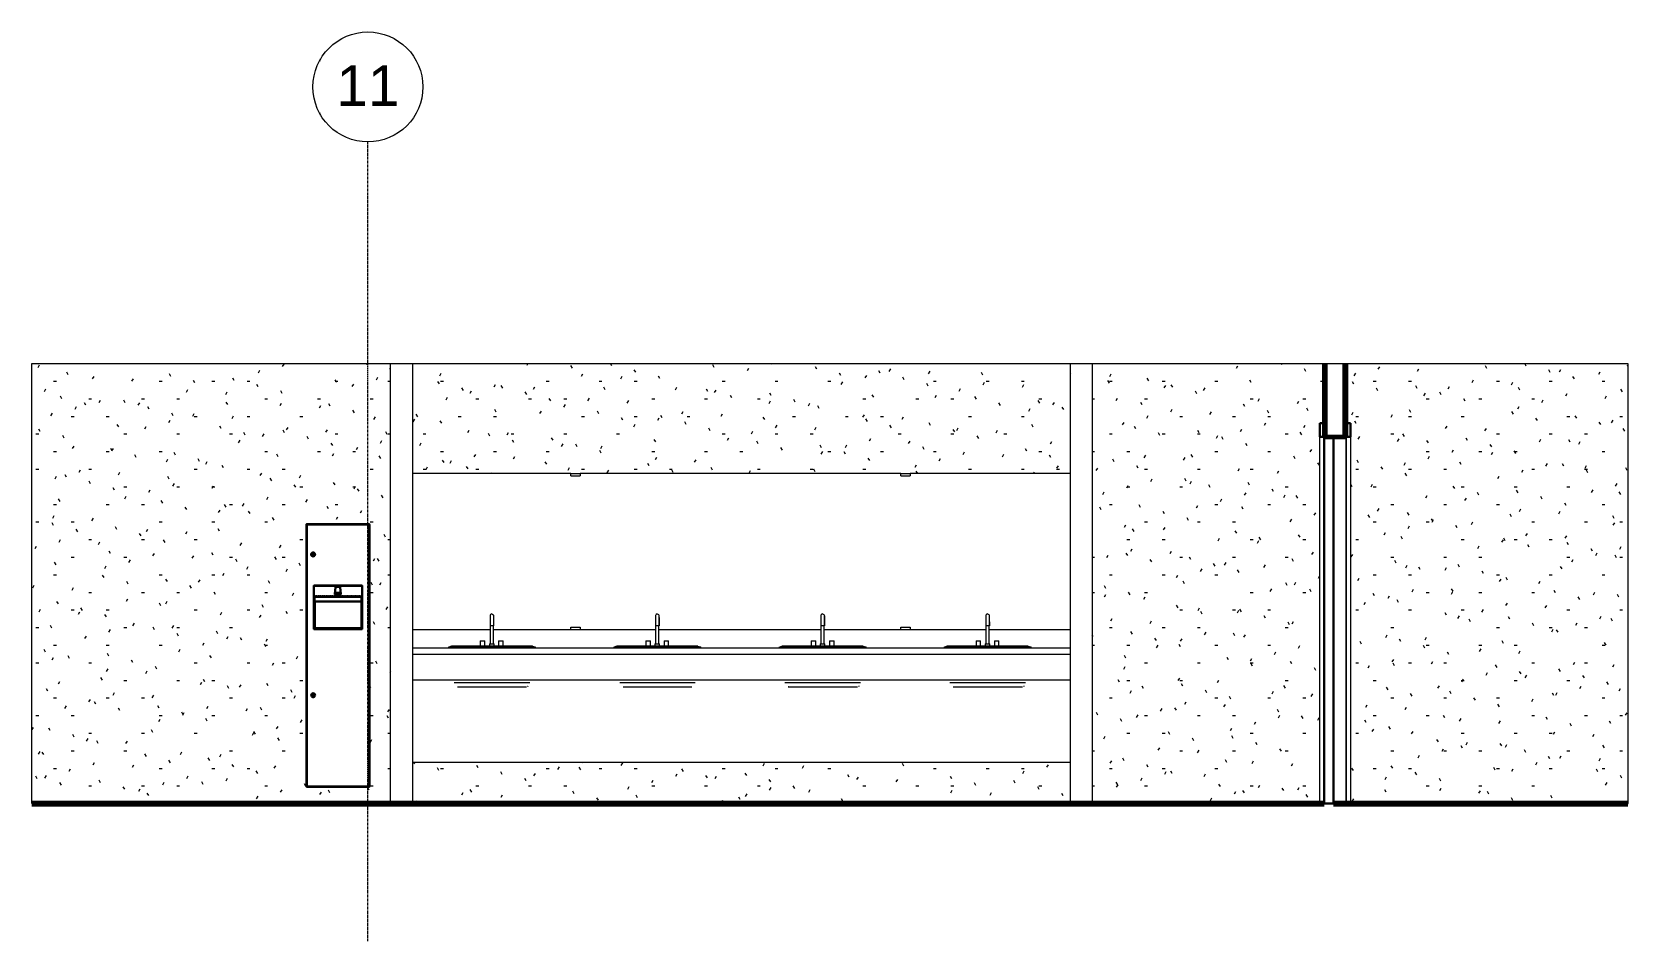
# Model space of a CAD drawing. Header units: inches. Extents: x -1667 to 6650, y -30 to 273.
# Drawn here: x 5499.9 to 5848.2, y -30 to 168.4 of the extents above; entities that cross this region are included whole.
import ezdxf

# ---------------------------------------------------------------- set-up
doc = ezdxf.new("R2010")
doc.units = ezdxf.units.IN
doc.header["$MEASUREMENT"] = 0
doc.linetypes.add('Grid Line 1_2_', pattern=[0.875, 0.5, -0.125, 0.125, -0.125])
for name, color, linetype, lineweight in [('A-CLNG', 13, 'Continuous', 18), ('A-DOOR', 31, 'Continuous', 18), ('A-DOOR-FRAM', 31, 'Continuous', 9), ('A-WALL', 113, 'Continuous', 18), ('A-WALL-PATT', 111, 'Continuous', 18), ('C-TOPO', 7, 'Continuous', 9), ('I-WALL', 2, 'Continuous', 18), ('P-SANR-FIXT', 6, 'Continuous', 9), ('Q-CASE', 31, 'Continuous', 9), ('Q-SPCQ', 91, 'Continuous', 9), ('S-GRID', 1, 'Continuous', 9), ('S-GRID-IDEN', 1, 'Continuous', 9)]:
    doc.layers.add(name, color=color, linetype=linetype, lineweight=lineweight)
doc.styles.add('Arial', font='arial.ttf', dxfattribs={"height": 8.851796})
pattern_1 = [(0, (-6629.785, 0), (15.36, 3.84), [0.634, -10.886, 0.634, -10.886, -61.44]), (0, (-6629.785, 0), (15.36, 3.84), [-23.04, 0.634, -22.406, 0.634, -10.886, -26.88]), (0, (-6629.785, 0), (15.36, 3.84), [-57.6, 0.634, -7.046, 0.634, -18.566]), (120, (-6624.025, 1.92), (-11.0055376, 11.3821502), [0.634, -10.886, 0.634, -10.886, -61.44]), (120, (-6624.025, 1.92), (-11.0055376, 11.3821502), [-23.04, 0.634, -22.406, 0.634, -10.886, -26.88]), (120, (-6624.025, 1.92), (-11.0055376, 11.3821502), [-57.6, 0.634, -7.046, 0.634, -18.566]), (240, (-6622.105, 9.6), (-4.3544624, -15.2221502), [0.634, -10.886, 0.634, -10.886, -61.44]), (240, (-6622.105, 9.6), (-4.3544624, -15.2221502), [-23.04, 0.634, -22.406, 0.634, -10.886, -26.88]), (240, (-6622.105, 9.6), (-4.3544624, -15.2221502), [-57.6, 0.634, -7.046, 0.634, -18.566])]

# ---------------------------------------------------------------- blocks, each defined once
blk = doc.blocks.new('Grid - Grid Head - Circle-50561-MEN - SOUTH ELEVATION')
at = {"layer": 'S-GRID-IDEN', "color": 7}
blk.add_circle((-1040.31, 156.37), 12, dxfattribs=at)
blk = doc.blocks.new('Open Source Metal Building_Exterior_rvt-18-MEN - SOUTH ELEVATION')
at = {"layer": 'C-TOPO'}
h = blk.add_hatch(dxfattribs=at)
h.set_pattern_fill('FP_36', color=256, style=0, pattern_type=2)
h.set_pattern_definition([(0, (-6629.785, 0), (12, 12), [12, -12]), (0, (-6629.785, 4.5), (12, 12), [12, -12]), (0, (-6629.785, 9), (12, 12), [12, -12]), (90, (-6628.285, 10.5), (-12, 12), [12, -12]), (90, (-6623.785, 10.5), (-12, 12), [12, -12]), (90, (-6619.285, 10.5), (-12, 12), [12, -12])])
h.paths.add_polyline_path([(-765.32, -0.01), (-765.32, 0), (-765.36, -0.01)], flags=0)
at = {"layer": 'C-TOPO', "color": 10, "lineweight": 80}
for p, q in [((-1113.61, 0), (-870.04, 0)), ((-870.04, 0), (-831.61, 0)), ((-829.61, 0), (-765.36, 0))]:
    blk.add_line(p, q, dxfattribs=at)
at = {"layer": 'C-TOPO'}
for p, q in [((-1113.61, 0), (-870.04, 0)), ((-870.04, 0), (-831.61, 0)), ((-829.61, 0), (-765.36, 0))]:
    blk.add_line(p, q, dxfattribs=at)
at = {"layer": 'S-GRID', "linetype": 'Grid Line 1_2_'}
blk.add_line((-1040.31, -30), (-1040.31, 144.38), dxfattribs=at)
at = {"layer": 'S-GRID-IDEN', "insert": (-1040.31, 161.09), "char_height": 8.852, "width": 16.416, "attachment_point": 2, "line_spacing_factor": 0.938532, "style": 'Arial', "bg_fill": 3, "box_fill_scale": 1.25, "bg_fill_color": 0, "bg_fill_transparency": 0}
blk.add_mtext('11', dxfattribs=at)
at = {"color": 130, "lineweight": 5}
blk.add_blockref('Grid - Grid Head - Circle-50561-MEN - SOUTH ELEVATION', (0, 0), dxfattribs=at)
blk = doc.blocks.new('Sink Vanity-Round - 19_ x 19_-595517-MEN - SOUTH ELEVATION')
at = {"layer": 'P-SANR-FIXT'}
for p, q in [((-1013.66, 38.81), (-1013.66, 34.86)), ((-1013.26, 38.81), (-1013.63, 38.81)), ((-1012.9, 38.81), (-1013.26, 38.81)), ((-1012.91, 34.86), (-1012.91, 38.81)), ((-1015.79, 35.5), (-1015.79, 34.38)), ((-1015.79, 35.5), (-1014.79, 35.5)), ((-1015.79, 35.5), (-1015.79, 35.5)), ((-1014.79, 34.37), (-1014.79, 35.5)), ((-1013.79, 34.86), (-1013.79, 34.37)), ((-1013.79, 34.86), (-1012.79, 34.86)), ((-1013.79, 34.86), (-1013.79, 34.86)), ((-1012.79, 34.37), (-1012.79, 34.86)), ((-1011.79, 35.5), (-1011.79, 34.37)), ((-1011.79, 35.5), (-1010.79, 35.5)), ((-1011.79, 35.5), (-1011.79, 35.5)), ((-1010.79, 34.38), (-1010.79, 35.5)), ((-1022.75, 34.16), (-1022.75, 34)), ((-1022.75, 34.16), (-1013.2, 34.16)), ((-1013.2, 34.37), (-1015.14, 34.37)), ((-1014.79, 34.38), (-1013.79, 34.38)), ((-1011.27, 34.37), (-1013.2, 34.37)), ((-1013.2, 34.16), (-1003.75, 34.16)), ((-1012.79, 34.38), (-1011.79, 34.38)), ((-1003.75, 34), (-1003.75, 34.16)), ((-1013.21, 26.33), (-1021.5, 26.33)), ((-1005.01, 26.33), (-1013.21, 26.33))]:
    blk.add_line(p, q, dxfattribs=at)
at = {"layer": 'P-SANR-FIXT', "flags": 128}
for points in [[(-1013.28, 41.37), (-1013.53, 41.27), (-1013.62, 41.14), (-1013.65, 41.05), (-1013.65, 41), (-1013.66, 40.95), (-1013.66, 40.82), (-1013.66, 40.54), (-1013.66, 40.06), (-1013.66, 39.37), (-1013.66, 38.81)], [(-1013.65, 40.96), (-1013.65, 40.93), (-1013.65, 40.82), (-1013.65, 40.56), (-1013.64, 40.1), (-1013.64, 39.43), (-1013.64, 38.81)], [(-1013.28, 41.37), (-1013.02, 41.27), (-1012.93, 41.14), (-1012.91, 41.05), (-1012.9, 41), (-1012.9, 40.95), (-1012.9, 40.82), (-1012.89, 40.54), (-1012.89, 40.06), (-1012.89, 39.37), (-1012.89, 38.81)], [(-1012.9, 40.96), (-1012.91, 40.93), (-1012.91, 40.82), (-1012.91, 40.56), (-1012.91, 40.1), (-1012.91, 39.43), (-1012.91, 38.81)], [(-1022.75, 34.16), (-1022.21, 34.38), (-1022.08, 34.38)], [(-1013.2, 34.38), (-1014.89, 34.38), (-1016.51, 34.38), (-1018.02, 34.38), (-1019.35, 34.38), (-1020.46, 34.38), (-1021.3, 34.38), (-1021.85, 34.38), (-1022.08, 34.38), (-1022.08, 34.38)], [(-1022.08, 34.38), (-1021.92, 34.38), (-1021.44, 34.38), (-1020.66, 34.38), (-1019.61, 34.38), (-1018.32, 34.38), (-1016.84, 34.38), (-1015.79, 34.38)], [(-1004.42, 34.38), (-1004.59, 34.38), (-1005.07, 34.38), (-1005.85, 34.38), (-1006.9, 34.38), (-1008.19, 34.38), (-1009.66, 34.38), (-1011.27, 34.38), (-1012.95, 34.38), (-1013.2, 34.38)], [(-1010.79, 34.38), (-1009.99, 34.38), (-1008.49, 34.38), (-1007.16, 34.38), (-1006.05, 34.38), (-1005.21, 34.38), (-1004.66, 34.38), (-1004.43, 34.38), (-1004.42, 34.38)], [(-1004.42, 34.38), (-1003.86, 34.23), (-1003.75, 34.16)], [(-1020.75, 25.5), (-1020.66, 25.5), (-1020.18, 25.5), (-1019.41, 25.5), (-1018.37, 25.5), (-1017.11, 25.5), (-1015.68, 25.5), (-1014.16, 25.5), (-1013.21, 25.5)], [(-1013.21, 25.5), (-1011.65, 25.5), (-1010.16, 25.5), (-1008.81, 25.5), (-1007.64, 25.5), (-1006.72, 25.5), (-1006.07, 25.5), (-1005.73, 25.5), (-1005.68, 25.5)], [(-1005.31, 25.62), (-1005.42, 25.54), (-1005.45, 25.54)]]:
    blk.add_lwpolyline(points, dxfattribs=at)
blk = doc.blocks.new('Sink Vanity-Round - 19_ x 19_-V44-MEN - SOUTH ELEVATION')
at = {"layer": 'P-SANR-FIXT'}
for p, q in [((-977.55, 38.81), (-977.55, 34.86)), ((-977.15, 38.81), (-977.52, 38.81)), ((-976.79, 38.81), (-977.15, 38.81)), ((-976.8, 34.86), (-976.8, 38.81)), ((-979.68, 35.5), (-979.68, 34.38)), ((-979.68, 35.5), (-978.68, 35.5)), ((-979.68, 35.5), (-979.68, 35.5)), ((-978.68, 34.37), (-978.68, 35.5)), ((-977.68, 34.86), (-977.68, 34.37)), ((-977.68, 34.86), (-976.68, 34.86)), ((-977.68, 34.86), (-977.68, 34.86)), ((-976.68, 34.37), (-976.68, 34.86)), ((-975.68, 35.5), (-975.68, 34.37)), ((-975.68, 35.5), (-974.68, 35.5)), ((-975.68, 35.5), (-975.68, 35.5)), ((-974.68, 34.38), (-974.68, 35.5)), ((-986.64, 34.16), (-986.64, 34)), ((-986.64, 34.16), (-977.09, 34.16)), ((-977.09, 34.37), (-979.03, 34.37)), ((-978.68, 34.38), (-977.68, 34.38)), ((-975.16, 34.37), (-977.09, 34.37)), ((-977.09, 34.16), (-967.64, 34.16)), ((-976.68, 34.38), (-975.68, 34.38)), ((-967.64, 34), (-967.64, 34.16)), ((-977.09, 26.33), (-985.35, 26.33)), ((-968.93, 26.33), (-977.09, 26.33))]:
    blk.add_line(p, q, dxfattribs=at)
at = {"layer": 'P-SANR-FIXT', "flags": 128}
for points in [[(-977.17, 41.37), (-977.42, 41.27), (-977.51, 41.14), (-977.54, 41.05), (-977.54, 41), (-977.54, 40.95), (-977.55, 40.82), (-977.55, 40.54), (-977.55, 40.06), (-977.55, 39.37), (-977.55, 38.81)], [(-977.54, 40.96), (-977.54, 40.93), (-977.54, 40.82), (-977.53, 40.56), (-977.53, 40.1), (-977.53, 39.43), (-977.53, 38.81)], [(-977.17, 41.37), (-976.91, 41.27), (-976.82, 41.14), (-976.8, 41.05), (-976.79, 41), (-976.79, 40.95), (-976.79, 40.82), (-976.78, 40.54), (-976.78, 40.06), (-976.78, 39.37), (-976.78, 38.81)], [(-976.79, 40.96), (-976.79, 40.93), (-976.8, 40.82), (-976.8, 40.56), (-976.8, 40.1), (-976.8, 39.43), (-976.8, 38.81)], [(-986.64, 34.16), (-986.1, 34.38), (-985.97, 34.38)], [(-977.09, 34.38), (-978.78, 34.38), (-980.4, 34.38), (-981.91, 34.38), (-983.24, 34.38), (-984.35, 34.38), (-985.19, 34.38), (-985.73, 34.38), (-985.96, 34.38), (-985.97, 34.38)], [(-985.97, 34.38), (-985.81, 34.38), (-985.33, 34.38), (-984.55, 34.38), (-983.49, 34.38), (-982.21, 34.38), (-980.73, 34.38), (-979.68, 34.38)], [(-968.31, 34.38), (-968.48, 34.38), (-968.96, 34.38), (-969.74, 34.38), (-970.79, 34.38), (-972.08, 34.38), (-973.55, 34.38), (-975.16, 34.38), (-976.83, 34.38), (-977.09, 34.38)], [(-974.68, 34.38), (-973.88, 34.38), (-972.38, 34.38), (-971.04, 34.38), (-969.94, 34.38), (-969.1, 34.38), (-968.55, 34.38), (-968.32, 34.38), (-968.31, 34.38)], [(-968.31, 34.38), (-967.74, 34.23), (-967.64, 34.16)], [(-984.63, 25.5), (-984.55, 25.5), (-984.07, 25.5), (-983.3, 25.5), (-982.26, 25.5), (-981, 25.5), (-979.57, 25.5), (-978.04, 25.5), (-977.1, 25.5)], [(-977.1, 25.5), (-975.54, 25.5), (-974.05, 25.5), (-972.7, 25.5), (-971.53, 25.5), (-970.6, 25.5), (-969.96, 25.5), (-969.62, 25.5), (-969.59, 25.5)]]:
    blk.add_lwpolyline(points, dxfattribs=at)
blk = doc.blocks.new('Sink Vanity-Round - 19_ x 19_-V45-MEN - SOUTH ELEVATION')
at = {"layer": 'P-SANR-FIXT'}
for p, q in [((-941.48, 38.81), (-941.48, 34.86)), ((-941.08, 38.81), (-941.44, 38.81)), ((-940.71, 38.81), (-941.08, 38.81)), ((-940.73, 34.86), (-940.73, 38.81)), ((-943.6, 35.5), (-943.6, 34.38)), ((-943.6, 35.5), (-942.6, 35.5)), ((-943.6, 35.5), (-943.6, 35.5)), ((-942.6, 34.37), (-942.6, 35.5)), ((-941.6, 34.86), (-941.6, 34.37)), ((-941.6, 34.86), (-940.6, 34.86)), ((-941.6, 34.86), (-941.6, 34.86)), ((-940.6, 34.37), (-940.6, 34.86)), ((-939.6, 35.5), (-939.6, 34.37)), ((-939.6, 35.5), (-938.6, 35.5)), ((-939.6, 35.5), (-939.6, 35.5)), ((-938.6, 34.38), (-938.6, 35.5)), ((-950.57, 34.16), (-950.57, 34)), ((-950.57, 34.16), (-941.01, 34.16)), ((-941.02, 34.37), (-942.95, 34.37)), ((-942.6, 34.38), (-941.6, 34.38)), ((-939.09, 34.37), (-941.02, 34.37)), ((-941.01, 34.16), (-931.57, 34.16)), ((-940.6, 34.38), (-939.6, 34.38)), ((-931.57, 34), (-931.57, 34.16)), ((-941.02, 26.33), (-949.32, 26.33)), ((-948.56, 25.5), (-948.59, 25.5)), ((-932.81, 26.33), (-941.02, 26.33))]:
    blk.add_line(p, q, dxfattribs=at)
at = {"layer": 'P-SANR-FIXT', "flags": 128}
for points in [[(-941.09, 41.37), (-941.35, 41.27), (-941.44, 41.14), (-941.46, 41.05), (-941.47, 41), (-941.47, 40.95), (-941.47, 40.82), (-941.47, 40.54), (-941.48, 40.06), (-941.48, 39.37), (-941.48, 38.81)], [(-941.46, 40.96), (-941.46, 40.93), (-941.46, 40.82), (-941.46, 40.56), (-941.46, 40.1), (-941.45, 39.43), (-941.45, 38.81)], [(-941.09, 41.37), (-940.84, 41.27), (-940.74, 41.14), (-940.72, 41.05), (-940.71, 41), (-940.71, 40.95), (-940.71, 40.82), (-940.71, 40.54), (-940.71, 40.06), (-940.7, 39.37), (-940.7, 38.81)], [(-940.72, 40.96), (-940.72, 40.93), (-940.72, 40.82), (-940.72, 40.56), (-940.73, 40.1), (-940.73, 39.43), (-940.73, 38.81)], [(-950.57, 34.16), (-950.02, 34.38), (-949.9, 34.38)], [(-941.02, 34.38), (-942.7, 34.38), (-944.33, 34.38), (-945.83, 34.38), (-947.16, 34.38), (-948.27, 34.38), (-949.11, 34.38), (-949.66, 34.38), (-949.89, 34.38), (-949.9, 34.38)], [(-949.9, 34.38), (-949.73, 34.38), (-949.25, 34.38), (-948.47, 34.38), (-947.42, 34.38), (-946.13, 34.38), (-944.66, 34.38), (-943.6, 34.38)], [(-932.24, 34.38), (-932.4, 34.38), (-932.88, 34.38), (-933.66, 34.38), (-934.72, 34.38), (-936, 34.38), (-937.48, 34.38), (-939.08, 34.38), (-940.76, 34.38), (-941.02, 34.38)], [(-938.6, 34.38), (-937.81, 34.38), (-936.3, 34.38), (-934.97, 34.38), (-933.86, 34.38), (-933.02, 34.38), (-932.48, 34.38), (-932.24, 34.38), (-932.24, 34.38)], [(-932.24, 34.38), (-931.67, 34.23), (-931.57, 34.16)], [(-948.57, 25.5), (-948.48, 25.5), (-948, 25.5), (-947.22, 25.5), (-946.18, 25.5), (-944.92, 25.5), (-943.5, 25.5), (-941.97, 25.5), (-941.02, 25.5)], [(-941.02, 25.5), (-939.47, 25.5), (-937.98, 25.5), (-936.62, 25.5), (-935.45, 25.5), (-934.53, 25.5), (-933.88, 25.5), (-933.55, 25.5), (-933.5, 25.5)], [(-933.09, 25.65), (-933.23, 25.54), (-933.27, 25.54)]]:
    blk.add_lwpolyline(points, dxfattribs=at)
blk = doc.blocks.new('Sink Vanity-Round - 19_ x 19_-V46-MEN - SOUTH ELEVATION')
at = {"layer": 'P-SANR-FIXT'}
for p, q in [((-905.48, 38.81), (-905.48, 34.86)), ((-905.08, 38.81), (-905.44, 38.81)), ((-904.71, 38.81), (-905.08, 38.81)), ((-904.73, 34.86), (-904.73, 38.81)), ((-907.6, 35.5), (-907.6, 34.38)), ((-907.6, 35.5), (-906.6, 35.5)), ((-907.6, 35.5), (-907.6, 35.5)), ((-906.6, 34.37), (-906.6, 35.5)), ((-905.6, 34.86), (-905.6, 34.37)), ((-905.6, 34.86), (-904.6, 34.86)), ((-905.6, 34.86), (-905.6, 34.86)), ((-904.6, 34.37), (-904.6, 34.86)), ((-903.6, 35.5), (-903.6, 34.37)), ((-903.6, 35.5), (-902.6, 35.5)), ((-903.6, 35.5), (-903.6, 35.5)), ((-902.6, 34.38), (-902.6, 35.5)), ((-914.57, 34.16), (-914.57, 34)), ((-914.57, 34.16), (-905.01, 34.16)), ((-905.02, 34.37), (-906.95, 34.37)), ((-906.6, 34.38), (-905.6, 34.38)), ((-903.09, 34.37), (-905.02, 34.37)), ((-905.01, 34.16), (-895.57, 34.16)), ((-904.6, 34.38), (-903.6, 34.38)), ((-895.57, 34), (-895.57, 34.16)), ((-905.02, 26.33), (-913.31, 26.33)), ((-896.82, 26.33), (-905.02, 26.33))]:
    blk.add_line(p, q, dxfattribs=at)
at = {"layer": 'P-SANR-FIXT', "flags": 128}
for points in [[(-905.09, 41.37), (-905.35, 41.27), (-905.44, 41.14), (-905.46, 41.05), (-905.47, 41), (-905.47, 40.95), (-905.47, 40.82), (-905.47, 40.54), (-905.48, 40.06), (-905.48, 39.37), (-905.48, 38.81)], [(-905.46, 40.96), (-905.46, 40.93), (-905.46, 40.82), (-905.46, 40.56), (-905.46, 40.1), (-905.45, 39.43), (-905.45, 38.81)], [(-905.09, 41.37), (-904.83, 41.27), (-904.74, 41.14), (-904.72, 41.05), (-904.71, 41), (-904.71, 40.95), (-904.71, 40.82), (-904.71, 40.54), (-904.71, 40.06), (-904.7, 39.37), (-904.7, 38.81)], [(-904.72, 40.96), (-904.72, 40.93), (-904.72, 40.82), (-904.72, 40.56), (-904.73, 40.1), (-904.73, 39.43), (-904.73, 38.81)], [(-914.57, 34.16), (-914.02, 34.38), (-913.9, 34.38)], [(-905.02, 34.38), (-906.7, 34.38), (-908.33, 34.38), (-909.83, 34.38), (-911.16, 34.38), (-912.27, 34.38), (-913.11, 34.38), (-913.66, 34.38), (-913.89, 34.38), (-913.9, 34.38)], [(-913.9, 34.38), (-913.73, 34.38), (-913.25, 34.38), (-912.47, 34.38), (-911.42, 34.38), (-910.13, 34.38), (-908.66, 34.38), (-907.6, 34.38)], [(-896.24, 34.38), (-896.4, 34.38), (-896.88, 34.38), (-897.66, 34.38), (-898.72, 34.38), (-900, 34.38), (-901.48, 34.38), (-903.08, 34.38), (-904.76, 34.38), (-905.02, 34.38)], [(-902.6, 34.38), (-901.81, 34.38), (-900.3, 34.38), (-898.97, 34.38), (-897.86, 34.38), (-897.02, 34.38), (-896.47, 34.38), (-896.24, 34.38), (-896.24, 34.38)], [(-896.24, 34.38), (-895.67, 34.23), (-895.57, 34.16)], [(-912.57, 25.5), (-912.48, 25.5), (-912, 25.5), (-911.22, 25.5), (-910.18, 25.5), (-908.92, 25.5), (-907.5, 25.5), (-905.97, 25.5), (-905.02, 25.5)], [(-905.02, 25.5), (-903.47, 25.5), (-901.98, 25.5), (-900.62, 25.5), (-899.45, 25.5), (-898.53, 25.5), (-897.88, 25.5), (-897.54, 25.5), (-897.5, 25.5)], [(-897.12, 25.63), (-897.23, 25.54), (-897.26, 25.54)]]:
    blk.add_lwpolyline(points, dxfattribs=at)
blk = doc.blocks.new('Bradley-Washroom_Accessories-Mirrors-747_Standard - 60_ x 36_ _ BradEX 2-663032-MEN - SOUTH ELEVATION')
at = {"layer": 'Q-SPCQ'}
for p, q in [((-996.01, 72), (-1030.61, 72)), ((-996.01, 71.5), (-996.01, 72.03)), ((-996.01, 72.03), (-994.01, 72.03)), ((-996.01, 71.5), (-994.01, 71.5)), ((-994.01, 72.03), (-994.01, 71.5)), ((-924.01, 72), (-994.01, 72)), ((-924.01, 71.5), (-924.01, 72.03)), ((-924.01, 72.03), (-922.01, 72.03)), ((-924.01, 71.5), (-922.01, 71.5)), ((-922.01, 72.03), (-922.01, 71.5)), ((-887.01, 72), (-922.01, 72)), ((-996.01, 38), (-996.01, 38.5)), ((-996.01, 38.5), (-994.01, 38.5)), ((-994.01, 38.5), (-994.01, 38)), ((-924.01, 38), (-924.01, 38.5)), ((-924.01, 38.5), (-922.01, 38.5)), ((-922.01, 38.5), (-922.01, 38))]:
    blk.add_line(p, q, dxfattribs=at)
blk = doc.blocks.new('Dispenser_Disposal-Paper-Frost_Products_LTD_-Recessed-400A - Steel-Stainless-664721-MEN - SOUTH ELEVATION')
at = {"layer": 'Q-SPCQ', "lineweight": 30}
for p, q in [((-1053.66, 60.91), (-1053.73, 60.91)), ((-1053.73, 60.91), (-1053.73, 3.71)), ((-1053.66, 60.99), (-1053.66, 60.91)), ((-1040.06, 60.99), (-1053.66, 60.99)), ((-1053.66, 3.71), (-1053.66, 60.91)), ((-1053.66, 60.91), (-1040.06, 60.91)), ((-1040.06, 60.91), (-1040.06, 60.99)), ((-1040.06, 60.91), (-1040.06, 3.71)), ((-1039.98, 60.91), (-1040.06, 60.91)), ((-1039.98, 3.71), (-1039.98, 60.91)), ((-1052.52, 54.4), (-1052.52, 54.32)), ((-1052.22, 54.4), (-1052.52, 54.4)), ((-1052.52, 54.32), (-1052.22, 54.32)), ((-1052.22, 54.32), (-1052.22, 54.4)), ((-1052.12, 47.53), (-1052.12, 38.09)), ((-1041.59, 47.53), (-1052.12, 47.53)), ((-1041.59, 47.51), (-1052.12, 47.51)), ((-1052.12, 45.25), (-1052.06, 45.32)), ((-1052.06, 45.32), (-1052, 45.25)), ((-1041.62, 47.59), (-1052.05, 47.59)), ((-1052, 45.25), (-1051.94, 45.32)), ((-1051.94, 45.32), (-1051.87, 45.25)), ((-1051.87, 45.25), (-1051.81, 45.32)), ((-1051.81, 45.32), (-1051.75, 45.25)), ((-1051.75, 45.25), (-1051.69, 45.32)), ((-1051.69, 45.32), (-1051.62, 45.25)), ((-1051.62, 45.25), (-1051.56, 45.32)), ((-1051.56, 45.32), (-1051.5, 45.25)), ((-1051.5, 45.25), (-1051.43, 45.32)), ((-1051.43, 45.32), (-1051.37, 45.25)), ((-1051.37, 45.25), (-1051.31, 45.32)), ((-1051.31, 45.32), (-1051.25, 45.25)), ((-1051.25, 45.25), (-1051.19, 45.32)), ((-1051.19, 45.32), (-1051.12, 45.25)), ((-1051.12, 45.25), (-1051.06, 45.32)), ((-1051.06, 45.32), (-1051, 45.25)), ((-1051, 45.25), (-1050.93, 45.32)), ((-1050.93, 45.32), (-1050.87, 45.25)), ((-1050.87, 45.25), (-1050.81, 45.32)), ((-1050.81, 45.32), (-1050.75, 45.25)), ((-1050.75, 45.25), (-1050.69, 45.32)), ((-1050.69, 45.32), (-1050.62, 45.25)), ((-1050.62, 45.25), (-1050.56, 45.32)), ((-1050.56, 45.32), (-1050.49, 45.25)), ((-1050.49, 45.25), (-1050.43, 45.32)), ((-1050.43, 45.32), (-1050.37, 45.25)), ((-1050.37, 45.25), (-1050.31, 45.32)), ((-1050.31, 45.32), (-1050.25, 45.25)), ((-1050.25, 45.25), (-1050.19, 45.32)), ((-1050.19, 45.32), (-1050.12, 45.25)), ((-1050.12, 45.25), (-1050.06, 45.32)), ((-1050.06, 45.32), (-1050, 45.25)), ((-1050, 45.25), (-1049.93, 45.32)), ((-1049.93, 45.32), (-1049.87, 45.25)), ((-1049.87, 45.25), (-1049.81, 45.32)), ((-1049.81, 45.32), (-1049.75, 45.25)), ((-1049.75, 45.25), (-1049.69, 45.32)), ((-1049.69, 45.32), (-1049.62, 45.25)), ((-1049.62, 45.25), (-1049.56, 45.32)), ((-1049.56, 45.32), (-1049.49, 45.25)), ((-1049.49, 45.25), (-1049.43, 45.32)), ((-1049.43, 45.32), (-1049.37, 45.25)), ((-1049.37, 45.25), (-1049.31, 45.32)), ((-1049.31, 45.32), (-1049.25, 45.25)), ((-1049.25, 45.25), (-1049.19, 45.32)), ((-1049.19, 45.32), (-1049.12, 45.25)), ((-1049.12, 45.25), (-1049.06, 45.32)), ((-1049.06, 45.32), (-1048.99, 45.25)), ((-1048.99, 45.25), (-1048.93, 45.32)), ((-1048.93, 45.32), (-1048.87, 45.25)), ((-1048.87, 45.25), (-1048.81, 45.32)), ((-1048.81, 45.32), (-1048.75, 45.25)), ((-1048.75, 45.25), (-1048.69, 45.32)), ((-1048.69, 45.32), (-1048.62, 45.25)), ((-1048.62, 45.25), (-1048.56, 45.32)), ((-1048.56, 45.32), (-1048.49, 45.26)), ((-1048.49, 45.26), (-1048.43, 45.32)), ((-1048.43, 45.32), (-1048.37, 45.26)), ((-1048.37, 45.26), (-1048.31, 45.32)), ((-1048.31, 45.32), (-1048.25, 45.26)), ((-1048.25, 45.26), (-1048.18, 45.32)), ((-1048.18, 45.32), (-1048.12, 45.25)), ((-1048.12, 45.25), (-1048.06, 45.32)), ((-1048.06, 45.32), (-1048, 45.25)), ((-1048, 45.25), (-1047.93, 45.32)), ((-1047.93, 45.32), (-1047.87, 45.25)), ((-1047.87, 45.25), (-1047.81, 45.32)), ((-1047.81, 45.32), (-1047.75, 45.25)), ((-1047.75, 45.25), (-1047.69, 45.32)), ((-1047.69, 45.32), (-1047.62, 45.25)), ((-1047.62, 45.25), (-1047.56, 45.32)), ((-1047.56, 45.32), (-1047.49, 45.25)), ((-1047.4, 47.19), (-1047.51, 45.69)), ((-1047.49, 46.02), (-1046.25, 46.02)), ((-1047.49, 45.25), (-1047.43, 45.32)), ((-1047.43, 45.32), (-1047.37, 45.25)), ((-1046.33, 45.58), (-1047.41, 45.58)), ((-1047.37, 45.25), (-1047.31, 45.32)), ((-1047.31, 45.32), (-1047.25, 45.25)), ((-1047.3, 47.28), (-1046.44, 47.28)), ((-1047.25, 45.25), (-1047.19, 45.32)), ((-1047.19, 45.32), (-1047.12, 45.25)), ((-1047.12, 45.25), (-1047.06, 45.32)), ((-1047.06, 45.32), (-1046.99, 45.25)), ((-1046.99, 45.25), (-1046.93, 45.32)), ((-1046.93, 45.32), (-1046.87, 45.25)), ((-1046.87, 45.25), (-1046.81, 45.32)), ((-1046.81, 45.32), (-1046.75, 45.25)), ((-1046.75, 45.25), (-1046.69, 45.32)), ((-1046.69, 45.32), (-1046.62, 45.25)), ((-1046.62, 45.25), (-1046.56, 45.32)), ((-1046.56, 45.32), (-1046.49, 45.26)), ((-1046.49, 45.26), (-1046.43, 45.32)), ((-1046.43, 45.32), (-1046.37, 45.26)), ((-1046.37, 45.26), (-1046.31, 45.32)), ((-1046.34, 47.19), (-1046.23, 45.69)), ((-1046.31, 45.32), (-1046.25, 45.26)), ((-1046.25, 45.26), (-1046.18, 45.32)), ((-1046.18, 45.32), (-1046.12, 45.25)), ((-1046.12, 45.25), (-1046.06, 45.32)), ((-1046.06, 45.32), (-1045.99, 45.25)), ((-1045.99, 45.25), (-1045.93, 45.32)), ((-1045.93, 45.32), (-1045.87, 45.25)), ((-1045.87, 45.25), (-1045.81, 45.32)), ((-1045.81, 45.32), (-1045.75, 45.25)), ((-1045.75, 45.25), (-1045.69, 45.32)), ((-1045.69, 45.32), (-1045.62, 45.25)), ((-1045.62, 45.25), (-1045.56, 45.32)), ((-1045.56, 45.32), (-1045.49, 45.26)), ((-1045.49, 45.26), (-1045.43, 45.32)), ((-1045.43, 45.32), (-1045.37, 45.26)), ((-1045.37, 45.26), (-1045.31, 45.32)), ((-1045.31, 45.32), (-1045.25, 45.26)), ((-1045.25, 45.26), (-1045.18, 45.32)), ((-1045.18, 45.32), (-1045.12, 45.26)), ((-1045.12, 45.26), (-1045.06, 45.32)), ((-1045.06, 45.32), (-1044.99, 45.26)), ((-1044.99, 45.26), (-1044.93, 45.32)), ((-1044.93, 45.32), (-1044.87, 45.26)), ((-1044.87, 45.26), (-1044.81, 45.32)), ((-1044.81, 45.32), (-1044.75, 45.26)), ((-1044.75, 45.26), (-1044.68, 45.32)), ((-1044.68, 45.32), (-1044.62, 45.26)), ((-1044.62, 45.26), (-1044.56, 45.32)), ((-1044.56, 45.32), (-1044.49, 45.26)), ((-1044.49, 45.26), (-1044.43, 45.32)), ((-1044.43, 45.32), (-1044.37, 45.26)), ((-1044.37, 45.26), (-1044.31, 45.32)), ((-1044.31, 45.32), (-1044.24, 45.26)), ((-1044.24, 45.26), (-1044.18, 45.32)), ((-1044.18, 45.32), (-1044.12, 45.26)), ((-1044.12, 45.26), (-1044.06, 45.32)), ((-1044.06, 45.32), (-1043.99, 45.25)), ((-1043.99, 45.25), (-1043.93, 45.32)), ((-1043.93, 45.32), (-1043.87, 45.25)), ((-1043.87, 45.25), (-1043.81, 45.32)), ((-1043.81, 45.32), (-1043.74, 45.25)), ((-1043.74, 45.25), (-1043.69, 45.32)), ((-1043.69, 45.32), (-1043.62, 45.25)), ((-1043.62, 45.25), (-1043.56, 45.32)), ((-1043.56, 45.32), (-1043.49, 45.25)), ((-1043.49, 45.25), (-1043.43, 45.32)), ((-1043.43, 45.32), (-1043.37, 45.25)), ((-1043.37, 45.25), (-1043.31, 45.32)), ((-1043.31, 45.32), (-1043.24, 45.25)), ((-1043.24, 45.25), (-1043.19, 45.32)), ((-1043.19, 45.32), (-1043.12, 45.25)), ((-1043.12, 45.25), (-1043.06, 45.32)), ((-1043.06, 45.32), (-1042.99, 45.25)), ((-1042.99, 45.25), (-1042.93, 45.32)), ((-1042.93, 45.32), (-1042.87, 45.25)), ((-1042.87, 45.25), (-1042.81, 45.32)), ((-1042.81, 45.32), (-1042.74, 45.25)), ((-1042.74, 45.25), (-1042.69, 45.32)), ((-1042.69, 45.32), (-1042.62, 45.25)), ((-1042.62, 45.25), (-1042.56, 45.32)), ((-1042.56, 45.32), (-1042.49, 45.25)), ((-1042.49, 45.25), (-1042.43, 45.32)), ((-1042.43, 45.32), (-1042.37, 45.25)), ((-1042.37, 45.25), (-1042.31, 45.32)), ((-1042.31, 45.32), (-1042.24, 45.25)), ((-1042.24, 45.25), (-1042.19, 45.32)), ((-1042.19, 45.32), (-1042.12, 45.25)), ((-1042.12, 45.25), (-1042.06, 45.32)), ((-1042.06, 45.32), (-1041.99, 45.25)), ((-1041.99, 45.25), (-1041.93, 45.32)), ((-1041.93, 45.32), (-1041.87, 45.25)), ((-1041.87, 45.25), (-1041.81, 45.32)), ((-1041.81, 45.32), (-1041.74, 45.25)), ((-1041.74, 45.25), (-1041.69, 45.32)), ((-1041.69, 45.32), (-1041.62, 45.25)), ((-1041.59, 47.59), (-1041.59, 47.32)), ((-1041.59, 47.32), (-1041.56, 47.32)), ((-1041.59, 45.44), (-1041.56, 45.44)), ((-1041.59, 45.25), (-1041.59, 45.44)), ((-1041.56, 45.35), (-1041.59, 45.35)), ((-1041.59, 45.33), (-1041.56, 45.33)), ((-1041.55, 38.1), (-1041.55, 47.53)), ((-1052.1, 45.27), (-1052.1, 45.14)), ((-1052.1, 45.16), (-1041.56, 45.16)), ((-1052.1, 45.14), (-1041.56, 45.14)), ((-1051.98, 38.09), (-1051.98, 44.04)), ((-1051.95, 45.14), (-1051.95, 44.07)), ((-1051.95, 44.1), (-1041.7, 44.1)), ((-1041.7, 44.08), (-1051.95, 44.08)), ((-1051.92, 44.08), (-1051.92, 38.24)), ((-1041.73, 38.24), (-1041.73, 44.08)), ((-1041.7, 44.1), (-1041.7, 45.14)), ((-1041.67, 38.2), (-1041.67, 44.04)), ((-1041.62, 45.25), (-1041.59, 45.25)), ((-1052.09, 38.04), (-1052.09, 38.09)), ((-1052.09, 38.09), (-1041.56, 38.09)), ((-1052.06, 38.03), (-1041.62, 38.03)), ((-1051.95, 38.09), (-1051.95, 38.24)), ((-1051.95, 38.24), (-1041.7, 38.24)), ((-1051.95, 38.15), (-1041.7, 38.15)), ((-1041.7, 38.09), (-1041.7, 38.24)), ((-1041.67, 38.2), (-1041.67, 38.09)), ((-1052.5, 23.69), (-1052.5, 23.61)), ((-1052.2, 23.69), (-1052.5, 23.69)), ((-1052.5, 23.61), (-1052.2, 23.61)), ((-1052.2, 23.61), (-1052.2, 23.69)), ((-1053.73, 3.71), (-1053.66, 3.71)), ((-1053.66, 3.71), (-1053.66, 3.64)), ((-1040.06, 3.71), (-1053.66, 3.71)), ((-1053.66, 3.64), (-1040.06, 3.64)), ((-1040.06, 3.71), (-1039.98, 3.71)), ((-1040.06, 3.64), (-1040.06, 3.71))]:
    blk.add_line(p, q, dxfattribs=at)
for centre, radius in [((-1052.27, 54.36), 0.427), ((-1052.27, 54.36), 0.407), ((-1052.27, 54.36), 0.34), ((-1052.27, 54.36), 0.33), ((-1052.27, 54.36), 0.325), ((-1052.27, 54.36), 0.315), ((-1052.25, 23.65), 0.427), ((-1052.25, 23.65), 0.407), ((-1052.25, 23.65), 0.34), ((-1052.25, 23.65), 0.33), ((-1052.25, 23.65), 0.325), ((-1052.25, 23.65), 0.315)]:
    blk.add_circle(centre, radius, dxfattribs=at)
for centre, radius, start, end in [((-1053.66, 60.91), 0.0768, 90, 180), ((-1053.66, 60.91), 0.029, 90, 180), ((-1040.06, 60.91), 0.0768, 0, 90), ((-1040.06, 60.91), 0.029, 0, 90), ((-1052.27, 54.36), 0.1, 203.5862, 156.4144), ((-1052.05, 47.53), 0.0629, 90, 180), ((-1047.41, 45.68), 0.1, 175.8408, 270), ((-1047.3, 47.18), 0.1, 90, 175.8416), ((-1046.44, 47.18), 0.1, 4.2053, 90), ((-1046.33, 45.68), 0.1, 270, 4.1749), ((-1041.62, 47.53), 0.062, 0, 90.0465), ((-1051.93, 44.02), 0.0566, 84.5516, 160.8864), ((-1041.72, 44.03), 0.0502, 12.8137, 101.4839), ((-1052.06, 38.09), 0.0614, 180, 270.4631), ((-1051.94, 38.19), 0.0392, 103.1525, 172.3813), ((-1041.71, 38.19), 0.0392, 7.6195, 76.8473), ((-1041.62, 38.1), 0.064, 270, 0), ((-1052.25, 23.65), 0.1, 203.5862, 156.4144), ((-1053.66, 3.71), 0.0768, 180, 270), ((-1053.66, 3.71), 0.029, 180, 270), ((-1040.06, 3.71), 0.029, 270, 0), ((-1040.06, 3.71), 0.0768, 270, 360)]:
    blk.add_arc(centre, radius, start, end, dxfattribs=at)
blk = doc.blocks.new('Counter Top1 - 24_ Depth-699709-MEN - SOUTH ELEVATION')
at = {"layer": 'Q-CASE'}
for p, q in [((-1030.61, 38), (-1013.66, 38)), ((-1012.92, 38), (-977.55, 38)), ((-976.81, 38), (-941.47, 38)), ((-940.74, 38), (-905.47, 38)), ((-904.73, 38), (-887.01, 38)), ((-1030.61, 34), (-887.01, 34)), ((-887.01, 32.5), (-1030.61, 32.5))]:
    blk.add_line(p, q, dxfattribs=at)
blk = doc.blocks.new('KNEE PROTECTOR1 - KNEE PROTECTOR-701074-MEN - SOUTH ELEVATION')
at = {"layer": 'Q-CASE'}
for p, q in [((-1030.61, 27), (-887.01, 27)), ((-887.01, 9), (-1030.61, 9))]:
    blk.add_line(p, q, dxfattribs=at)
blk = doc.blocks.new('Single-Flush - 34_ x 80_-711724-MEN - SOUTH ELEVATION')
at = {"layer": 'A-DOOR', "lineweight": 30}
for p, q in [((-829.61, 80), (-831.61, 80)), ((-831.61, 80), (-831.61, 0)), ((-829.61, 0), (-829.61, 80)), ((-831.61, 0), (-829.61, 0))]:
    blk.add_line(p, q, dxfattribs=at)
at = {"layer": 'A-DOOR-FRAM', "lineweight": 30}
for p, q in [((-832.61, 83), (-832.61, 80)), ((-831.61, 83), (-832.61, 83)), ((-831.61, 80), (-831.61, 83)), ((-825.86, 83), (-826.86, 83)), ((-826.86, 83), (-826.86, 80)), ((-825.86, 80), (-825.86, 83)), ((-832.61, 80), (-831.61, 80)), ((-826.86, 80), (-825.86, 80))]:
    blk.add_line(p, q, dxfattribs=at)
at = {"layer": 'A-DOOR-FRAM'}
for p, q in [((-832.61, 0), (-832.61, 80)), ((-826.86, 0), (-826.86, 80)), ((-825.86, 80), (-825.86, 0))]:
    blk.add_line(p, q, dxfattribs=at)

msp = doc.modelspace()

# ---------------------------------------------------------------- hatches: boundary and pattern name
at = {"layer": 'A-WALL-PATT', "lineweight": 9}
h = msp.add_hatch(dxfattribs=at)
h.set_pattern_fill('FP_34', color=256, style=0, pattern_type=2)
h.set_pattern_definition(pattern_1)
h.paths.add_polyline_path([(5731.28, 0), (5780.93, 0), (5780.93, 83), (5781.93, 83), (5781.93, 96), (5731.28, 96), (5731.28, 7.78)], flags=0)
h.paths.add_polyline_path([(5582.93, 0), (5726.53, 0), (5726.53, 9), (5582.93, 9)], flags=0)
h.paths.add_polyline_path([(5578.18, 0), (5578.18, 96), (5499.93, 96), (5499.93, 0), (5573.56, 0)], flags=0)
h.paths.add_polyline_path([(5559.88, 3.64), (5559.81, 3.71), (5559.81, 60.91), (5559.88, 60.99), (5573.48, 60.99), (5573.56, 60.9), (5573.54, 3.68), (5573.52, 3.65), (5573.48, 3.64), (5563.4, 3.64)], flags=0)
h.paths.add_polyline_path([(5587.66, 72), (5617.53, 72), (5617.53, 72.03), (5619.53, 72.03), (5619.53, 72), (5689.53, 72), (5689.53, 72.03), (5691.53, 72.03), (5691.53, 72), (5726.53, 72), (5726.53, 96), (5582.93, 96), (5582.93, 72), (5586.99, 72)], flags=0)
h = msp.add_hatch(dxfattribs=at)
h.set_pattern_fill('FP_35', color=256, style=0, pattern_type=2)
h.set_pattern_definition(pattern_1)
h.paths.add_polyline_path([(5782.56, 80), (5782.56, 96.04), (5781.93, 96.04), (5781.93, 80)], flags=0)
h = msp.add_hatch(dxfattribs=at)
h.set_pattern_fill('FP_35', color=256, style=0, pattern_type=2)
h.set_pattern_definition(pattern_1)
h.paths.add_polyline_path([(5786.06, 80), (5786.68, 80), (5786.68, 96.04), (5786.06, 96.04)], flags=0)
h = msp.add_hatch(dxfattribs=at)
h.set_pattern_fill('FP_34', color=256, style=0, pattern_type=2)
h.set_pattern_definition(pattern_1)
h.paths.add_polyline_path([(5787.68, 0), (5848.18, 0), (5848.18, 96), (5786.68, 96), (5786.68, 83), (5787.68, 83), (5787.68, 80)], flags=0)

# ---------------------------------------------------------------- linework, layer by layer
at = {"layer": 'A-CLNG'}
for p, q in [((5499.93, 96.04), (5499.93, 96)), ((5499.93, 96), (5848.18, 96)), ((5848.18, 96), (5848.18, 96.04))]:
    msp.add_line(p, q, dxfattribs=at)
at = {"layer": 'A-WALL'}
for p, q in [((5782.56, 80), (5782.56, 96.04)), ((5786.06, 80), (5786.06, 96.04))]:
    msp.add_line(p, q, dxfattribs=at)
at = {"layer": 'I-WALL'}
for p, q in [((5499.93, 0), (5499.93, 96)), ((5578.18, 0), (5578.18, 96)), ((5582.93, 96), (5582.93, 0)), ((5726.53, 0), (5726.53, 96)), ((5731.28, 96), (5731.28, 0)), ((5848.18, 96), (5848.18, 0)), ((5786.68, 80), (5786.68, 0)), ((5499.91, 0), (5499.93, 0)), ((5848.18, 0), (5848.22, 0))]:
    msp.add_line(p, q, dxfattribs=at)
at = {"layer": 'I-WALL', "lineweight": 60}
for p, q in [((5781.93, 96.04), (5781.93, 80)), ((5786.68, 80), (5786.68, 96.04)), ((5781.93, 80), (5786.68, 80))]:
    msp.add_line(p, q, dxfattribs=at)

# ---------------------------------------------------------------- block references
at = {"layer": 'A-DOOR', "lineweight": 9}
msp.add_blockref('Single-Flush - 34_ x 80_-711724-MEN - SOUTH ELEVATION', (6613.54, 0), dxfattribs=at)
at = {"layer": 'P-SANR-FIXT'}
for name in ['Sink Vanity-Round - 19_ x 19_-595517-MEN - SOUTH ELEVATION', 'Sink Vanity-Round - 19_ x 19_-V44-MEN - SOUTH ELEVATION', 'Sink Vanity-Round - 19_ x 19_-V45-MEN - SOUTH ELEVATION', 'Sink Vanity-Round - 19_ x 19_-V46-MEN - SOUTH ELEVATION']:
    msp.add_blockref(name, (6613.54, 0), dxfattribs=at)
at = {"layer": 'Q-CASE'}
for name in ['Counter Top1 - 24_ Depth-699709-MEN - SOUTH ELEVATION', 'KNEE PROTECTOR1 - KNEE PROTECTOR-701074-MEN - SOUTH ELEVATION']:
    msp.add_blockref(name, (6613.54, 0), dxfattribs=at)
at = {"layer": 'Q-SPCQ'}
for name in ['Bradley-Washroom_Accessories-Mirrors-747_Standard - 60_ x 36_ _ BradEX 2-663032-MEN - SOUTH ELEVATION', 'Dispenser_Disposal-Paper-Frost_Products_LTD_-Recessed-400A - Steel-Stainless-664721-MEN - SOUTH ELEVATION']:
    msp.add_blockref(name, (6613.54, 0), dxfattribs=at)

# ---------------------------------------------------------------- next in the draw order: block references
at = {"color": 90, "lineweight": 5}
msp.add_blockref('Open Source Metal Building_Exterior_rvt-18-MEN - SOUTH ELEVATION', (6613.54, 0), dxfattribs=at)

doc.saveas('drawing.dxf')
